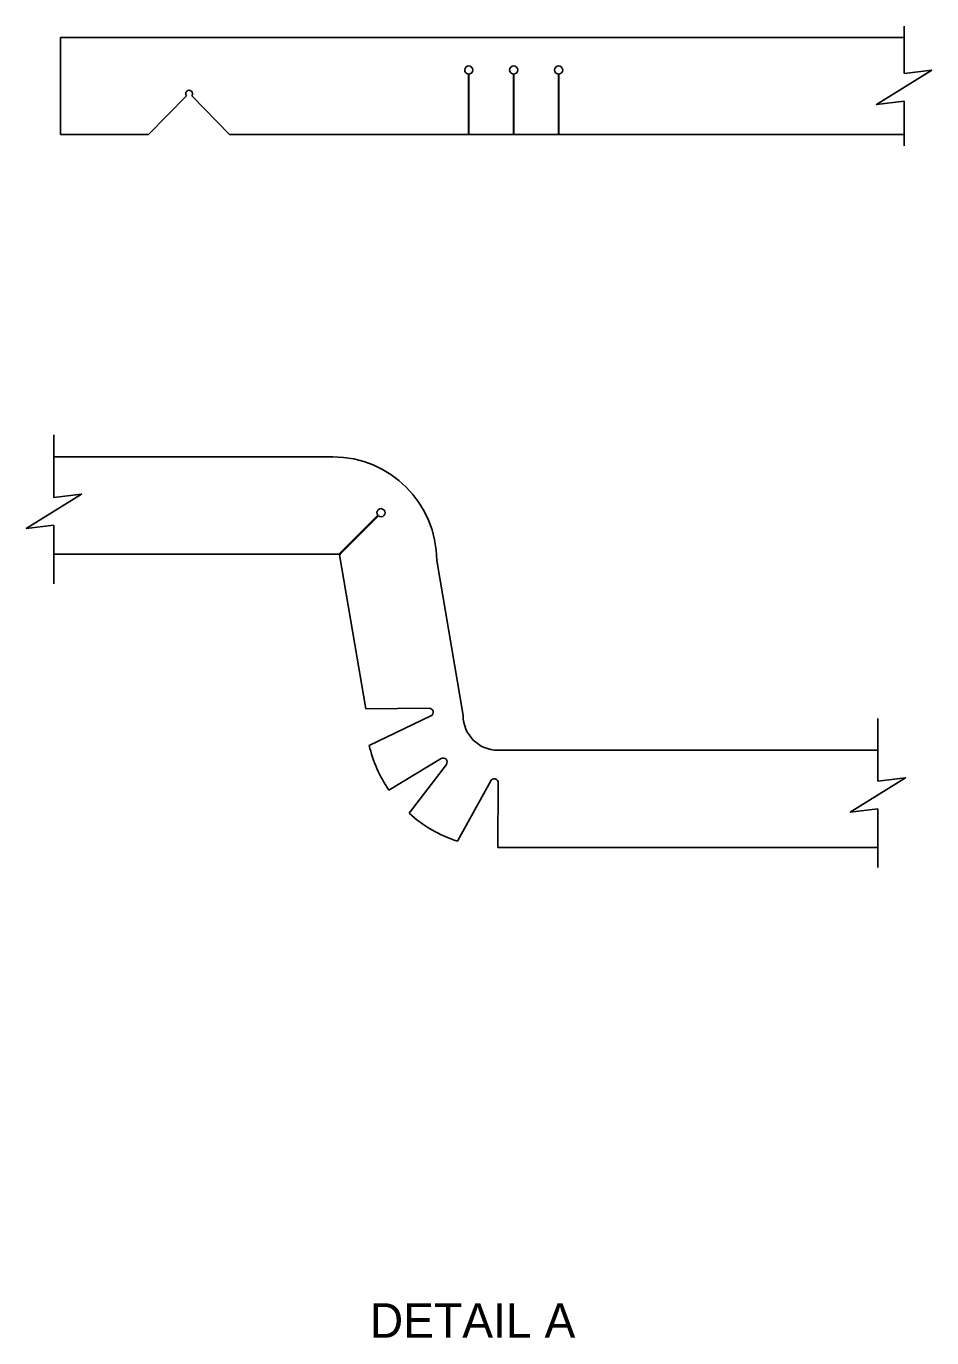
# Model space of a CAD drawing. Extents: x 1956.4 to 2011, y 531.3 to 566.1.
# Drawn here: x 2003.25 to 2007.91, y 533.81 to 540.55 of the extents above; entities that cross this region are included whole.
import ezdxf

# ---------------------------------------------------------------- set-up
doc = ezdxf.new("R2010")
doc.units = 0
doc.layers.add('57 Undefined', color=7, linetype='Continuous')
doc.layers.add('str_Non-Metallic-Components-B', color=7, linetype='Continuous')

msp = doc.modelspace()

# ---------------------------------------------------------------- linework, layer by layer
at = {"layer": 'str_Non-Metallic-Components-B'}
for p, q in [((2007.7647, 540.3094), (2007.7647, 540.5523)), ((2003.4278, 540.4952), (2007.7658, 540.4952)), ((2003.4278, 539.9952), (2003.4278, 540.4952)), ((2005.5254, 540.3065), (2005.5254, 539.9952)), ((2005.528, 540.3065), (2005.528, 539.9952)), ((2005.7565, 540.3065), (2005.7565, 539.9952)), ((2005.7591, 540.3065), (2005.7591, 539.9952)), ((2005.9876, 540.3065), (2005.9876, 539.9952)), ((2005.9902, 540.3065), (2005.9902, 539.9952)), ((2003.8814, 539.9952), (2004.0754, 540.1948)), ((2004.1035, 540.1949), (2004.2976, 539.9952)), ((2007.7647, 539.9378), (2007.7647, 540.1672)), ((2003.4278, 539.9952), (2003.8814, 539.9952)), ((2004.2976, 539.9952), (2005.9902, 539.9952)), ((2005.9902, 539.9952), (2007.7658, 539.9952)), ((2003.3944, 538.13), (2003.3944, 538.4516)), ((2003.3954, 538.3392), (2004.8287, 538.3392)), ((2004.8584, 537.8392), (2005.0588, 538.0396)), ((2004.8621, 537.8355), (2005.0624, 538.0358)), ((2003.3944, 537.6861), (2003.3944, 537.9878)), ((2003.3954, 537.8392), (2004.8691, 537.8392)), ((2004.8621, 537.8355), (2004.9979, 537.0446)), ((2005.3621, 537.8059), (2005.4979, 537.0091)), ((2004.9979, 537.0446), (2005.3231, 537.0477)), ((2005.3322, 537.0081), (2005.0154, 536.8562)), ((2007.6302, 536.6724), (2007.6302, 536.9939)), ((2005.1165, 536.6261), (2005.3843, 536.7886)), ((2005.6757, 536.8313), (2007.6312, 536.8313)), ((2005.6757, 536.8313), (2007.6312, 536.8313)), ((2005.4117, 536.7582), (2005.2205, 536.5069)), ((2005.6397, 536.6739), (2005.4696, 536.3634)), ((2005.6787, 536.6637), (2005.6757, 536.3313)), ((2007.6302, 536.2284), (2007.6302, 536.5301)), ((2005.6757, 536.3313), (2007.6312, 536.3313))]:
    msp.add_line(p, q, dxfattribs=at)
for points in [[(2007.7647, 540.3094), (2007.9069, 540.3272), (2007.6225, 540.1494), (2007.7647, 540.1672)], [(2003.3944, 538.13), (2003.5366, 538.1478), (2003.2522, 537.97), (2003.3944, 537.9878)], [(2007.6302, 536.6724), (2007.7724, 536.6901), (2007.488, 536.5124), (2007.6302, 536.5301)]]:
    msp.add_lwpolyline(points, dxfattribs=at)
for centre, radius, start, end in [((2005.5267, 540.3273), 0.0208, 273.58332, 266.41668), ((2005.7578, 540.3273), 0.0208, 273.58332, 266.41668), ((2005.9889, 540.3273), 0.0208, 273.58332, 266.41668), ((2004.0894, 540.2057), 0.0177, 322.72176, 217.89272), ((2004.8287, 537.8059), 0.5333, 0, 90), ((2005.0756, 538.052), 0.0208, 230.7529, 216.38689), ((2005.3231, 537.0268), 0.0208, 296.11624, 90), ((2005.6757, 537.0091), 0.1778, 180, 270), ((2005.6757, 537.0091), 0.6778, 193.03528, 214.40347), ((2005.395, 536.7706), 0.0208, 323.29156, 120.67564), ((2005.6579, 536.6637), 0.0208, 0, 150.78541), ((2005.6757, 537.0091), 0.6778, 227.80872, 252.29756)]:
    msp.add_arc(centre, radius, start, end, dxfattribs=at)

# ---------------------------------------------------------------- texts
at = {"layer": '57 Undefined'}
msp.add_text('DETAIL A', height=0.17778, dxfattribs=at).set_placement((2005.018, 533.8114))

doc.saveas('drawing.dxf')
